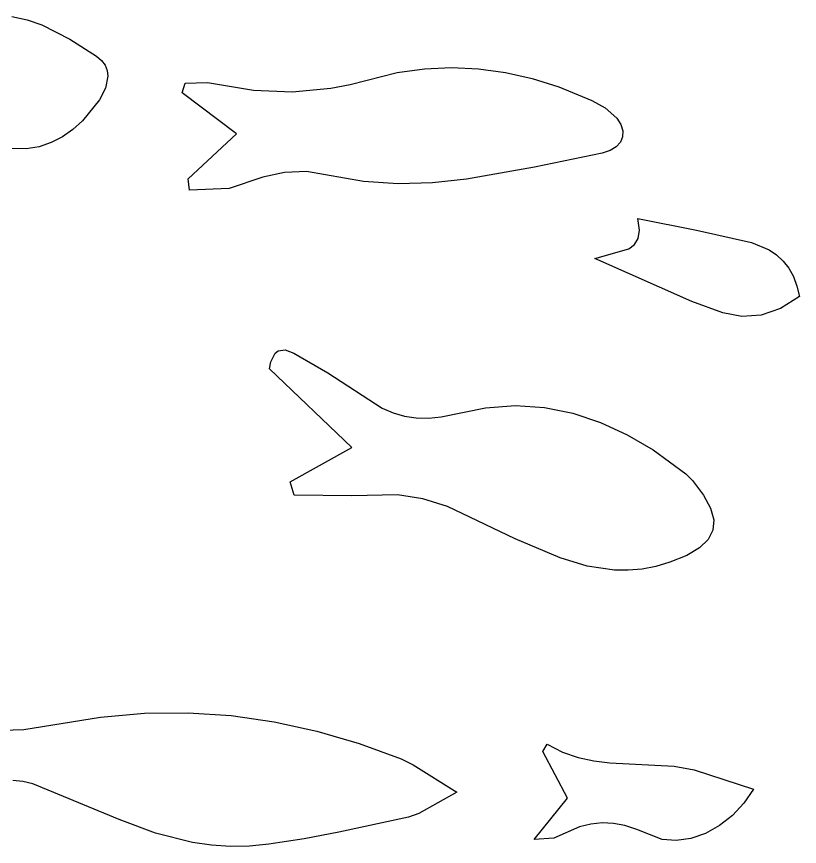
# Model space of a CAD drawing. Header units: centimetres. Extents: x -3.3 to 24.3, y 4.5 to 22.4.
# Drawn here: x 16.109 to 17.873, y 18.845 to 20.715 of the extents above; entities that cross this region are included whole.
import ezdxf

# ---------------------------------------------------------------- set-up
doc = ezdxf.new("R2010")
doc.units = ezdxf.units.CM
doc.layers.add('CUT', color=7, linetype='Continuous')

msp = doc.modelspace()

# ---------------------------------------------------------------- linework, layer by layer
at = {"layer": 'CUT'}
for points in [[(16.09836, 20.714505), (16.132877, 20.707234), (16.165988, 20.695683), (16.229022, 20.663453), (16.289519, 20.625249), (16.30105, 20.615745), (16.308945, 20.60482), (16.31349, 20.592786), (16.314973, 20.579959), (16.3099, 20.553184), (16.29602, 20.527008), (16.257529, 20.480052), (16.235966, 20.460298), (16.212669, 20.443643), (16.187497, 20.430548), (16.160306, 20.421474), (16.130957, 20.416883), (16.099306, 20.417237)], [(16.052706, 19.106268), (16.125454, 19.108536), (16.298304, 19.136566), (16.397387, 19.145362), (16.495658, 19.146404), (16.593141, 19.139899), (16.689859, 19.126053), (16.785836, 19.105075), (16.881094, 19.07717), (16.975658, 19.042546), (17.003317, 19.029175), (17.101348, 18.967506), (17.016017, 18.919065), (16.992409, 18.910794), (16.835805, 18.877003), (16.757064, 18.862356), (16.678019, 18.84992), (16.634397, 18.845698), (16.591199, 18.8452), (16.548423, 18.848161), (16.506068, 18.854319), (16.422612, 18.875162), (16.340818, 18.905615), (16.146112, 18.986214), (16.123258, 18.991606), (16.101055, 18.993414)]]:
    msp.add_lwpolyline(points, dxfattribs=at)
for points in [[(16.730531, 20.544976), (16.817435, 20.552988), (16.861058, 20.561492), (16.966737, 20.588231), (17.028345, 20.597105), (17.089666, 20.599925), (17.150655, 20.596953), (17.211265, 20.588451), (17.271448, 20.574682), (17.331159, 20.555908), (17.405742, 20.525458), (17.435446, 20.509313), (17.46238, 20.485667), (17.471261, 20.471426), (17.475502, 20.457275), (17.475146, 20.443762), (17.470238, 20.431431), (17.46082, 20.420829), (17.446938, 20.412503), (17.428635, 20.406999), (17.276265, 20.375638), (17.123452, 20.348356), (17.046569, 20.340285), (16.969202, 20.338081), (16.891226, 20.34336), (16.762335, 20.365196), (16.713095, 20.36323), (16.664371, 20.352823), (16.588578, 20.327353), (16.498703, 20.323777), (16.495686, 20.349408), (16.60495, 20.450144), (16.482145, 20.542757), (16.489296, 20.564698), (16.539878, 20.566214), (16.643606, 20.548732)], [(17.641837, 20.233319), (17.765208, 20.205334), (17.805032, 20.189324), (17.822015, 20.177813), (17.836906, 20.163913), (17.849603, 20.147586), (17.860002, 20.128793), (17.867999, 20.107498), (17.87349, 20.08366), (17.831026, 20.056856), (17.787347, 20.041999), (17.743652, 20.038792), (17.701142, 20.046937), (17.631174, 20.072776), (17.412546, 20.169491), (17.488965, 20.191517), (17.501726, 20.200862), (17.510047, 20.214478), (17.512974, 20.233733), (17.509556, 20.259994)], [(16.810553, 19.912068), (16.933174, 19.832448), (16.958168, 19.821758), (16.983754, 19.814348), (17.010142, 19.810303), (17.037537, 19.809704), (17.06615, 19.812634), (17.165848, 19.833404), (17.233505, 19.838056), (17.299229, 19.833723), (17.363095, 19.820996), (17.425177, 19.800464), (17.485548, 19.772717), (17.544282, 19.738347), (17.617594, 19.684366), (17.632194, 19.669197), (17.657051, 19.636608), (17.673125, 19.607343), (17.680353, 19.58111), (17.678673, 19.557618), (17.668024, 19.536574), (17.648343, 19.517687), (17.619568, 19.500665), (17.581637, 19.485217), (17.550152, 19.475978), (17.518803, 19.470054), (17.487604, 19.467294), (17.456565, 19.467544), (17.395021, 19.476461), (17.334267, 19.495581), (17.23315, 19.537904), (17.080408, 19.610542), (17.02505, 19.6279), (16.967823, 19.636963), (16.864875, 19.634943), (16.734802, 19.636102), (16.725609, 19.666196), (16.864499, 19.744099), (16.679193, 19.921279), (16.68224, 19.936452), (16.692022, 19.956497), (16.698576, 19.961792), (16.71456, 19.96398), (16.733777, 19.956372)], [(17.564063, 18.860602), (17.50701, 18.883353), (17.480358, 18.892004), (17.454299, 18.89691), (17.428669, 18.898096), (17.403307, 18.895588), (17.378049, 18.88941), (17.319937, 18.863642), (17.275773, 18.860984), (17.350855, 18.954117), (17.295284, 19.058931), (17.305247, 19.07562), (17.339615, 19.057861), (17.374651, 19.045623), (17.410223, 19.037789), (17.446202, 19.033246), (17.591574, 19.025667), (17.63625, 19.017755), (17.769758, 18.974347), (17.748366, 18.942589), (17.722454, 18.914947), (17.693134, 18.892052), (17.661521, 18.874538), (17.628728, 18.863037), (17.595871, 18.858181)]]:
    msp.add_lwpolyline(points, close=True, dxfattribs=at)

doc.saveas('drawing.dxf')
